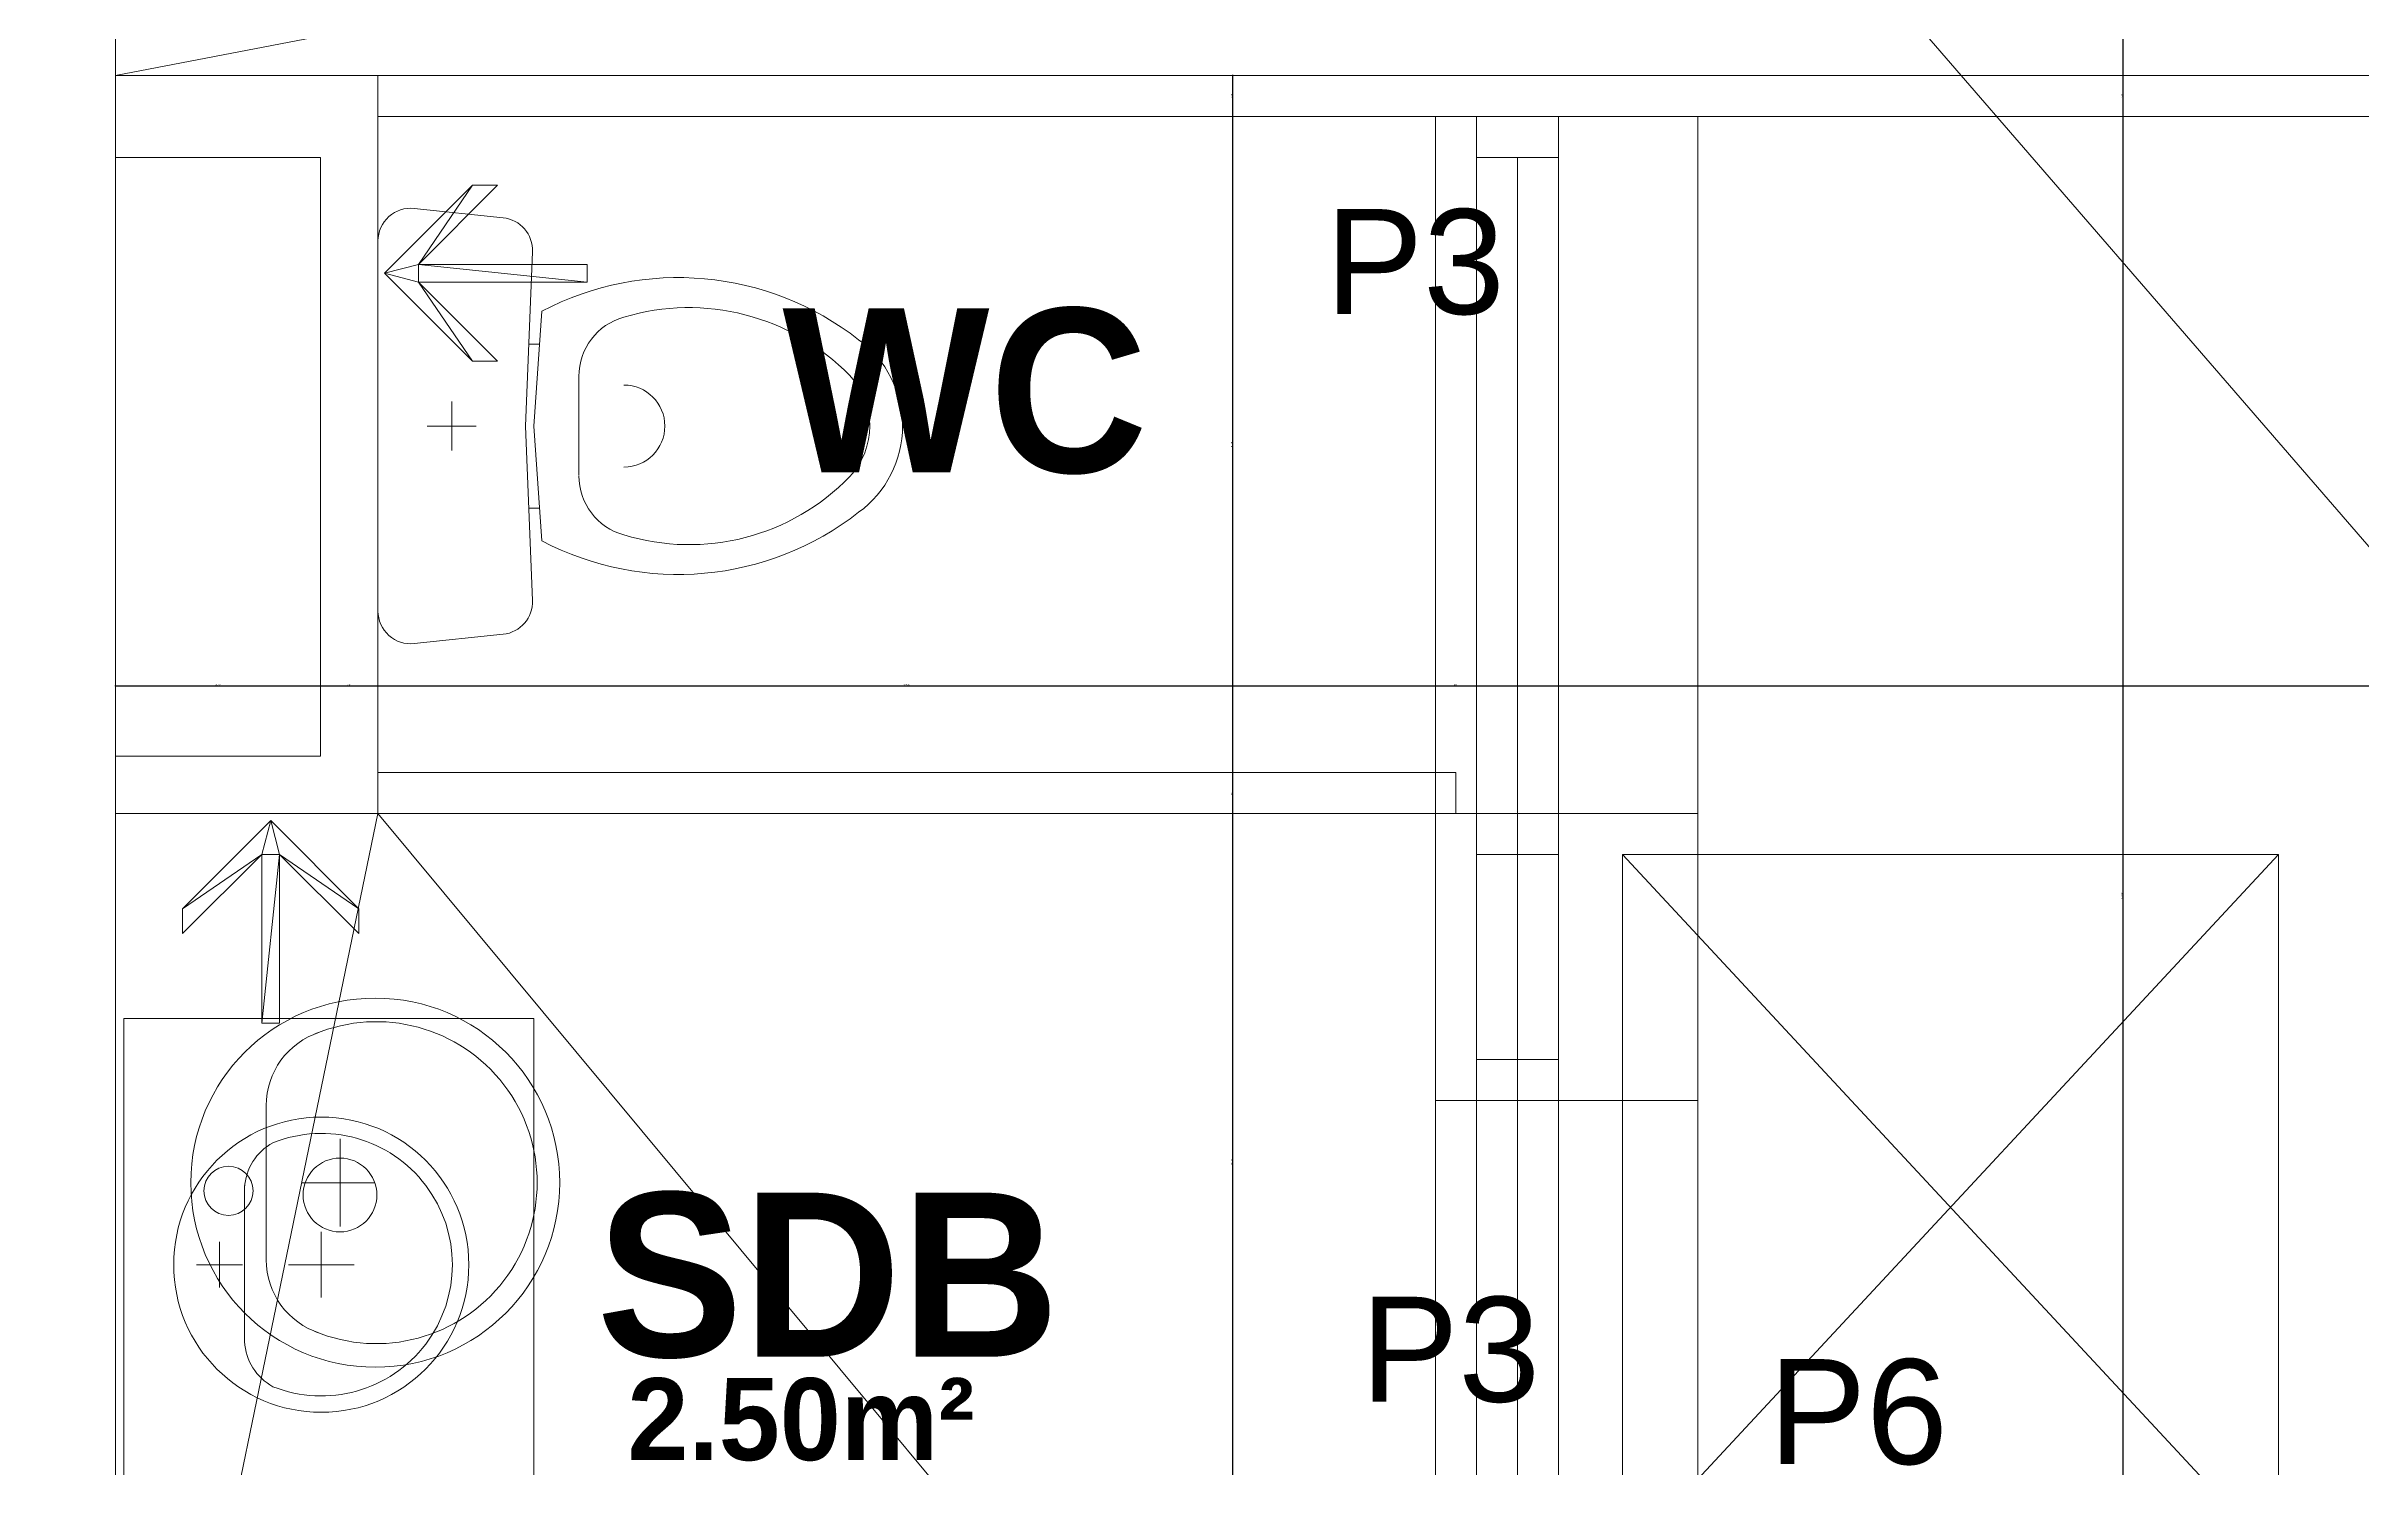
# Model space of a CAD drawing. Header units: metres. Extents: x -12536 to 12621, y -17191 to 9596.
# Drawn here: x -9167.5 to -8885, y -3105.1 to -2931.8 of the extents above; entities that cross this region are included whole.
import ezdxf
from ezdxf.enums import TextEntityAlignment as Align
from ezdxf.lldxf.tags import DXFTag

# ---------------------------------------------------------------- set-up
doc = ezdxf.new("R2010")
doc.units = ezdxf.units.M
doc.header["$MEASUREMENT"] = 0
doc.header["$PDMODE"] = 2
doc.header["$PDSIZE"] = 0.25
for name, color, linetype in [('Calque commun', 7, 'Continuous'), ('Layer2', 7, 'Continuous'), ('Layer4', 7, 'Continuous'), ('Layer90', 7, 'Continuous'), ('Textes', 7, 'Continuous')]:
    doc.layers.add(name, color=color, linetype=linetype)
doc.styles.add('Arial', font='arial.ttf', dxfattribs={"height": 0.128})
doc.styles.add('Century Gothic', font='GOTHICB.TTF', dxfattribs={"height": 0.4})
doc.styles.add('Century Gothic17', font='GOTHIC.TTF', dxfattribs={"height": 0.18})
doc.styles.add('Century Gothic2', font='GOTHICB.TTF', dxfattribs={"height": 0.313})
doc.styles.add('Century Gothic6', font='GOTHIC.TTF', dxfattribs={"height": 0.18})
tags = doc.linetypes.add('HIDDEN2', pattern=[0.1875, 0.125, -0.0625]).pattern_tags.tags
tags[6:7] = [DXFTag(74, 4), DXFTag(75, 0), DXFTag(340, '0'), DXFTag(46, 1.0), DXFTag(50, 0.0), DXFTag(44, 0.0), DXFTag(45, 0.0)]
tags[4:5] = [DXFTag(74, 4), DXFTag(75, 0), DXFTag(340, '0'), DXFTag(46, 1.0), DXFTag(50, 0.0), DXFTag(44, 0.0), DXFTag(45, 0.0)]
doc.dimstyles.new('DIM16', dxfattribs={"dimtxt": 0.18, "dimasz": 0.035, "dimexe": 0.05, "dimexo": 0, "dimgap": 0.05, "dimtad": 1, "dimzin": 1, "dimdsep": 46, "dimtxsty": 'Century Gothic17', "dimblk": 'ORIGIN', "dimcen": 0.09, "dimdle": 0.05, "dimadec": 0, "dimazin": 0, "dimtfac": 1, "dimtdec": 4, "dimtix": 1, "dimtofl": 0, "dimtmove": 0, "dimatfit": 3, "dimfxl": 0.05, "dimfxlon": 1, "dimfrac": 2, "dimtolj": 1, "dimtzin": 0, "dimarcsym": 2})
doc.dimstyles.new('DIM7', dxfattribs={"dimtxt": 0.18, "dimasz": 0.035, "dimexe": 0.05, "dimexo": 0, "dimgap": 0.05, "dimtad": 1, "dimzin": 1, "dimdsep": 46, "dimtxsty": 'Century Gothic6', "dimblk": 'ORIGIN', "dimcen": 0.09, "dimdle": 0.05, "dimadec": 0, "dimazin": 0, "dimtfac": 1, "dimtdec": 4, "dimtix": 1, "dimtofl": 0, "dimtmove": 0, "dimatfit": 3, "dimfxl": 0.05, "dimfxlon": 1, "dimfrac": 2, "dimtolj": 1, "dimtzin": 0, "dimarcsym": 2})

# ---------------------------------------------------------------- blocks, each defined once
blk = doc.blocks.new('wc-3')
at = {"layer": 'Layer2', "color": 6, "linetype": 'Continuous', "lineweight": 5}
for p, q in [((-0.2256, 0), (0.2256, 0)), ((-0.2653, -0.0442), (-0.2539, -0.1527)), ((0.2539, -0.1527), (0.2653, -0.0442)), ((0, -0.06), (0, -0.12)), ((-0.03, -0.09), (0.03, -0.09)), ((-0.2125, -0.1885), (0, -0.18)), ((-0.14, -0.2), (0, -0.19)), ((-0.1, -0.184), (-0.1, -0.1971)), ((0, -0.18), (0.2125, -0.1885)), ((0, -0.19), (0.14, -0.2)), ((0.1, -0.1971), (0.1, -0.184)), ((-0.06, -0.2451), (0.06, -0.2451))]:
    blk.add_line(p, q, dxfattribs=at)
at = {"layer": 'Layer2', "color": 6, "linetype": 'Continuous', "lineweight": 5, "flags": 128}
for points in [[(-0.2653, -0.0442, -0.445253), (-0.2256, 0)], [(0.2256, 0, -0.445276), (0.2653, -0.0442)], [(-0.2539, -0.1527, 0.395314), (-0.2125, -0.1885)], [(0.2125, -0.1885, 0.395339), (0.2539, -0.1527)], [(-0.14, -0.2, 0.294671), (-0.1052, -0.5864)], [(0.14, -0.2, -0.294671), (0.1052, -0.5864)], [(-0.1327, -0.3, -0.337883), (-0.0606, -0.2451)], [(0.1327, -0.3, 0.337854), (0.0606, -0.2451)], [(-0.1327, -0.3, 0.281729), (-0.0616, -0.5756)], [(-0.05, -0.3, 1), (0.05, -0.3)], [(0.1327, -0.3, -0.279876), (0.0616, -0.5756)], [(-0.1052, -0.5864, 0.509528), (0.1052, -0.5864)], [(-0.0616, -0.5756, 0.395927), (0.0616, -0.5756)]]:
    blk.add_lwpolyline(points, format="xyb", dxfattribs=at)
blk = doc.blocks.new('@PRES_1_$$_1-7')
at = {"layer": 'Calque commun', "color": 5, "linetype": 'Continuous', "lineweight": 5}
for p, q in [((0, 0.32), (1.2, 0.32)), ((1.2, 0.15), (0, 0.15)), ((0.05, 0.05), (0.05, 0.15)), ((1.15, 0.15), (1.15, 0.05)), ((0.05, 0.1), (1.15, 0.1)), ((1.2, 0.05), (0, 0.05)), ((0, 0), (1.2, 0))]:
    blk.add_line(p, q, dxfattribs=at)
blk = doc.blocks.new('@PRES_1_$$_1-8')
at = {"layer": 'Calque commun', "color": 7, "linetype": 'Continuous', "lineweight": 5}
blk.add_line((0, 0), (0, 0.32), dxfattribs=at)
blk = doc.blocks.new('@PRES_1_$$_1-9')
at = {"layer": 'Calque commun', "color": 7, "linetype": 'Continuous', "lineweight": 5}
blk.add_line((0, 0), (0, 0.32), dxfattribs=at)
blk = doc.blocks.new('INTER_2D_COMB3')
at = {"layer": 'Layer4', "color": 0, "linetype": 'ByBlock', "lineweight": -2}
for name in ['@PRES_1_$$_1-7', '@PRES_1_$$_1-8']:
    blk.add_blockref(name, (0, 0), dxfattribs=at)
at = {"layer": 'Layer4', "color": 0, "linetype": 'ByBlock', "lineweight": -2, "extrusion": (0, 0, -1), "xscale": -1, "yscale": -1, "zscale": -1, "rotation": 180}
blk.add_blockref('@PRES_1_$$_1-9', (-1.2, 0), dxfattribs=at)
blk = doc.blocks.new('PLACED_COMB3')
at = {"layer": 'Layer4', "color": 0, "linetype": 'ByBlock', "lineweight": -2}
blk.add_blockref('INTER_2D_COMB3', (0, 0), dxfattribs=at)
blk = doc.blocks.new('_ORIGIN')
at = {"color": 0, "linetype": 'ByBlock', "lineweight": -2}
blk.add_line((0, 0), (-1, 0), dxfattribs=at)
blk.add_circle((0, 0), 0.5, dxfattribs=at)
blk = doc.blocks.new('*D1472')
at = {"layer": 'Calque commun', "color": 0, "linetype": 'ByBlock', "lineweight": -2, "transparency": 16777216}
for p, q in [((-8998.03, -3009.78), (-8998.03, -3009.73)), ((-8998, -3009.78), (-8993.07, -3009.78)), ((-8993.03, -3009.78), (-8993.07, -3009.78)), ((-8993.03, -3009.78), (-8993.03, -3009.73))]:
    blk.add_line(p, q, dxfattribs=at)
at = {"layer": 'Calque commun', "color": 0, "linetype": 'Continuous', "lineweight": -2, "transparency": 16777216}
blk.add_line((-8993, -3009.78), (-8992.96, -3009.78), dxfattribs=at)
at = {"layer": 'Defpoints', "color": 0, "linetype": 'Continuous', "transparency": 16777216}
for p in [(-8998.03, -3009.78), (-8993.03, -3009.78), (-8993.03, -3009.78)]:
    blk.add_point(p, dxfattribs=at)
at = {"layer": 'Calque commun', "color": 0, "linetype": 'Continuous', "lineweight": -2, "transparency": 16777216, "xscale": 0.03500000014901161, "yscale": 0.03500000014901161, "zscale": 0.03500000014901161, "rotation": 180}
for p in [(-8998.03, -3009.78), (-8993.03, -3009.78)]:
    blk.add_blockref('_ORIGIN', p, dxfattribs=at)
at = {"layer": 'Calque commun', "color": 0, "linetype": 'Continuous', "lineweight": 5, "transparency": 16777216, "insert": (-8995.53, -3009.73), "char_height": 0.18, "attachment_point": 8, "line_spacing_factor": 0.773441, "style": 'Century Gothic6'}
blk.add_mtext('\\A1;5.00', dxfattribs=at)
blk = doc.blocks.new('*D1473')
at = {"layer": 'Calque commun', "color": 0, "linetype": 'ByBlock', "lineweight": -2, "transparency": 16777216}
for p, q in [((-9127.03, -3009.78), (-9127.03, -3009.73)), ((-9127, -3009.78), (-8998.07, -3009.78)), ((-8998.03, -3009.78), (-8998.07, -3009.78)), ((-8998.03, -3009.78), (-8998.03, -3009.73))]:
    blk.add_line(p, q, dxfattribs=at)
at = {"layer": 'Calque commun', "color": 0, "linetype": 'Continuous', "lineweight": -2, "transparency": 16777216}
blk.add_line((-8998, -3009.78), (-8997.96, -3009.78), dxfattribs=at)
at = {"layer": 'Defpoints', "color": 0, "linetype": 'Continuous', "transparency": 16777216}
for p in [(-9127.03, -3009.78), (-8998.03, -3009.78), (-8998.03, -3009.78)]:
    blk.add_point(p, dxfattribs=at)
at = {"layer": 'Calque commun', "color": 0, "linetype": 'Continuous', "lineweight": -2, "transparency": 16777216, "xscale": 0.03500000014901161, "yscale": 0.03500000014901161, "zscale": 0.03500000014901161, "rotation": 180}
for p in [(-9127.03, -3009.78), (-8998.03, -3009.78)]:
    blk.add_blockref('_ORIGIN', p, dxfattribs=at)
at = {"layer": 'Calque commun', "color": 0, "linetype": 'Continuous', "lineweight": 5, "transparency": 16777216, "insert": (-9062.53, -3009.73), "char_height": 0.18, "attachment_point": 8, "line_spacing_factor": 0.773441, "style": 'Century Gothic17'}
blk.add_mtext('\\A1;129.00', dxfattribs=at)
blk = doc.blocks.new('*D1474')
at = {"layer": 'Calque commun', "color": 0, "linetype": 'ByBlock', "lineweight": -2, "transparency": 16777216}
for p, q in [((-9134.03, -3009.78), (-9134.03, -3009.73)), ((-9134, -3009.78), (-9127.07, -3009.78)), ((-9127.03, -3009.78), (-9127.07, -3009.78)), ((-9127.03, -3009.78), (-9127.03, -3009.73))]:
    blk.add_line(p, q, dxfattribs=at)
at = {"layer": 'Calque commun', "color": 0, "linetype": 'Continuous', "lineweight": -2, "transparency": 16777216}
blk.add_line((-9127, -3009.78), (-9126.96, -3009.78), dxfattribs=at)
at = {"layer": 'Defpoints', "color": 0, "linetype": 'Continuous', "transparency": 16777216}
for p in [(-9134.03, -3009.78), (-9127.03, -3009.78), (-9127.03, -3009.78)]:
    blk.add_point(p, dxfattribs=at)
at = {"layer": 'Calque commun', "color": 0, "linetype": 'Continuous', "lineweight": -2, "transparency": 16777216, "xscale": 0.03500000014901161, "yscale": 0.03500000014901161, "zscale": 0.03500000014901161, "rotation": 180}
for p in [(-9134.03, -3009.78), (-9127.03, -3009.78)]:
    blk.add_blockref('_ORIGIN', p, dxfattribs=at)
at = {"layer": 'Calque commun', "color": 0, "linetype": 'Continuous', "lineweight": 5, "transparency": 16777216, "insert": (-9130.53, -3009.73), "char_height": 0.18, "attachment_point": 8, "line_spacing_factor": 0.773441, "style": 'Century Gothic17'}
blk.add_mtext('\\A1;7.00', dxfattribs=at)
blk = doc.blocks.new('*D1475')
at = {"layer": 'Calque commun', "color": 0, "linetype": 'ByBlock', "lineweight": -2, "transparency": 16777216}
for p, q in [((-9159.03, -3009.78), (-9159.03, -3009.73)), ((-9159, -3009.78), (-9134.07, -3009.78)), ((-9134.03, -3009.78), (-9134.07, -3009.78)), ((-9134.03, -3009.78), (-9134.03, -3009.73))]:
    blk.add_line(p, q, dxfattribs=at)
at = {"layer": 'Calque commun', "color": 0, "linetype": 'Continuous', "lineweight": -2, "transparency": 16777216}
blk.add_line((-9134, -3009.78), (-9133.96, -3009.78), dxfattribs=at)
at = {"layer": 'Defpoints', "color": 0, "linetype": 'Continuous', "transparency": 16777216}
for p in [(-9159.03, -3009.78), (-9134.03, -3009.78), (-9134.03, -3009.78)]:
    blk.add_point(p, dxfattribs=at)
at = {"layer": 'Calque commun', "color": 0, "linetype": 'Continuous', "lineweight": -2, "transparency": 16777216, "xscale": 0.03500000014901161, "yscale": 0.03500000014901161, "zscale": 0.03500000014901161, "rotation": 180}
for p in [(-9159.03, -3009.78), (-9134.03, -3009.78)]:
    blk.add_blockref('_ORIGIN', p, dxfattribs=at)
at = {"layer": 'Calque commun', "color": 0, "linetype": 'Continuous', "lineweight": 5, "transparency": 16777216, "insert": (-9146.53, -3009.73), "char_height": 0.18, "attachment_point": 8, "line_spacing_factor": 0.773441, "style": 'Century Gothic17'}
blk.add_mtext('\\A1;25.00', dxfattribs=at)
blk = doc.blocks.new('*D1478')
at = {"layer": 'Calque commun', "color": 0, "linetype": 'Continuous', "lineweight": -2, "transparency": 16777216}
blk.add_line((-8914.13, -2940.31), (-8914.13, -2940.28), dxfattribs=at)
at = {"layer": 'Calque commun', "color": 0, "linetype": 'ByBlock', "lineweight": -2, "transparency": 16777216}
for p, q in [((-8914.13, -2940.35), (-8914.18, -2940.35)), ((-8914.13, -2940.35), (-8914.13, -2940.38)), ((-8914.13, -3130.31), (-8914.13, -2940.38)), ((-8914.13, -3130.35), (-8914.18, -3130.35))]:
    blk.add_line(p, q, dxfattribs=at)
at = {"layer": 'Defpoints', "color": 0, "linetype": 'Continuous', "transparency": 16777216}
for p in [(-8914.13, -2940.35), (-8914.13, -2940.35), (-8914.13, -3130.35)]:
    blk.add_point(p, dxfattribs=at)
at = {"layer": 'Calque commun', "color": 0, "linetype": 'Continuous', "lineweight": -2, "transparency": 16777216, "xscale": 0.03500000014901161, "yscale": 0.03500000014901161, "zscale": 0.03500000014901161, "rotation": 270}
for p in [(-8914.13, -2940.35), (-8914.13, -3130.35)]:
    blk.add_blockref('_ORIGIN', p, dxfattribs=at)
at = {"layer": 'Calque commun', "color": 0, "linetype": 'Continuous', "lineweight": 5, "transparency": 16777216, "insert": (-8914.18, -3035.35), "char_height": 0.18, "attachment_point": 8, "rotation": 90, "line_spacing_factor": 0.773441, "style": 'Century Gothic6'}
blk.add_mtext('\\A1;190.00', dxfattribs=at)
blk = doc.blocks.new('*D1479')
at = {"layer": 'Calque commun', "color": 0, "linetype": 'ByBlock', "lineweight": -2, "transparency": 16777216}
for p, q in [((-8914.13, -2935.35), (-8914.18, -2935.35)), ((-8914.13, -2935.35), (-8914.13, -2935.38)), ((-8914.13, -2940.31), (-8914.13, -2935.38)), ((-8914.13, -2940.35), (-8914.18, -2940.35))]:
    blk.add_line(p, q, dxfattribs=at)
at = {"layer": 'Calque commun', "color": 0, "linetype": 'Continuous', "lineweight": -2, "transparency": 16777216}
blk.add_line((-8914.13, -2935.31), (-8914.13, -2935.28), dxfattribs=at)
at = {"layer": 'Defpoints', "color": 0, "linetype": 'Continuous', "transparency": 16777216}
for p in [(-8914.13, -2935.35), (-8914.13, -2935.35), (-8914.13, -2940.35)]:
    blk.add_point(p, dxfattribs=at)
at = {"layer": 'Calque commun', "color": 0, "linetype": 'Continuous', "lineweight": -2, "transparency": 16777216, "xscale": 0.03500000014901161, "yscale": 0.03500000014901161, "zscale": 0.03500000014901161, "rotation": 270}
for p in [(-8914.13, -2935.35), (-8914.13, -2940.35)]:
    blk.add_blockref('_ORIGIN', p, dxfattribs=at)
at = {"layer": 'Calque commun', "color": 0, "linetype": 'Continuous', "lineweight": 5, "transparency": 16777216, "insert": (-8914.18, -2937.85), "char_height": 0.18, "attachment_point": 8, "rotation": 90, "line_spacing_factor": 0.773441, "style": 'Century Gothic6'}
blk.add_mtext('\\A1;5.00', dxfattribs=at)
blk = doc.blocks.new('*D1480')
at = {"layer": 'Calque commun', "color": 0, "linetype": 'ByBlock', "lineweight": -2, "transparency": 16777216}
for p, q in [((-8914.13, -2675.35), (-8914.18, -2675.35)), ((-8914.13, -2675.35), (-8914.13, -2675.38)), ((-8914.13, -2935.31), (-8914.13, -2675.38)), ((-8914.13, -2935.35), (-8914.18, -2935.35))]:
    blk.add_line(p, q, dxfattribs=at)
at = {"layer": 'Calque commun', "color": 0, "linetype": 'Continuous', "lineweight": -2, "transparency": 16777216}
blk.add_line((-8914.13, -2675.31), (-8914.13, -2675.28), dxfattribs=at)
at = {"layer": 'Defpoints', "color": 0, "linetype": 'Continuous', "transparency": 16777216}
for p in [(-8914.13, -2675.35), (-8914.13, -2675.35), (-8914.13, -2935.35)]:
    blk.add_point(p, dxfattribs=at)
at = {"layer": 'Calque commun', "color": 0, "linetype": 'Continuous', "lineweight": -2, "transparency": 16777216, "xscale": 0.03500000014901161, "yscale": 0.03500000014901161, "zscale": 0.03500000014901161, "rotation": 270}
for p in [(-8914.13, -2675.35), (-8914.13, -2935.35)]:
    blk.add_blockref('_ORIGIN', p, dxfattribs=at)
at = {"layer": 'Calque commun', "color": 0, "linetype": 'Continuous', "lineweight": 5, "transparency": 16777216, "insert": (-8914.18, -2805.35), "char_height": 0.18, "attachment_point": 8, "rotation": 90, "line_spacing_factor": 0.773441, "style": 'Century Gothic6'}
blk.add_mtext('\\A1;260.00', dxfattribs=at)
blk = doc.blocks.new('*D1484')
at = {"layer": 'Calque commun', "color": 0, "linetype": 'ByBlock', "lineweight": -2, "transparency": 16777216}
for p, q in [((-9022.7, -3025.35), (-9022.8, -3025.35)), ((-9022.75, -3025.35), (-9022.75, -3025.38)), ((-9022.75, -3110.31), (-9022.75, -3025.38)), ((-9022.7, -3110.35), (-9022.8, -3110.35))]:
    blk.add_line(p, q, dxfattribs=at)
at = {"layer": 'Calque commun', "color": 0, "linetype": 'Continuous', "lineweight": -2, "transparency": 16777216}
blk.add_line((-9022.75, -3025.31), (-9022.75, -3025.28), dxfattribs=at)
at = {"layer": 'Defpoints', "color": 0, "linetype": 'Continuous', "transparency": 16777216}
for p in [(-9022.75, -3025.35), (-8998.03, -3025.35), (-8998.03, -3110.35)]:
    blk.add_point(p, dxfattribs=at)
at = {"layer": 'Calque commun', "color": 0, "linetype": 'Continuous', "lineweight": -2, "transparency": 16777216, "xscale": 0.03500000014901161, "yscale": 0.03500000014901161, "zscale": 0.03500000014901161, "rotation": 270}
for p in [(-9022.75, -3025.35), (-9022.75, -3110.35)]:
    blk.add_blockref('_ORIGIN', p, dxfattribs=at)
at = {"layer": 'Calque commun', "color": 0, "linetype": 'Continuous', "lineweight": 5, "transparency": 16777216, "insert": (-9022.8, -3067.85), "char_height": 0.18, "attachment_point": 8, "rotation": 90, "line_spacing_factor": 0.773441, "style": 'Century Gothic6'}
blk.add_mtext('\\A1;85.00', dxfattribs=at)
blk = doc.blocks.new('*D1485')
at = {"layer": 'Calque commun', "color": 0, "linetype": 'ByBlock', "lineweight": -2, "transparency": 16777216}
for p, q in [((-9022.7, -3020.35), (-9022.8, -3020.35)), ((-9022.75, -3020.35), (-9022.75, -3020.38)), ((-9022.75, -3025.31), (-9022.75, -3020.38)), ((-9022.7, -3025.35), (-9022.8, -3025.35))]:
    blk.add_line(p, q, dxfattribs=at)
at = {"layer": 'Calque commun', "color": 0, "linetype": 'Continuous', "lineweight": -2, "transparency": 16777216}
blk.add_line((-9022.75, -3020.31), (-9022.75, -3020.28), dxfattribs=at)
at = {"layer": 'Defpoints', "color": 0, "linetype": 'Continuous', "transparency": 16777216}
for p in [(-9022.75, -3020.35), (-8998.03, -3020.35), (-8998.03, -3025.35)]:
    blk.add_point(p, dxfattribs=at)
at = {"layer": 'Calque commun', "color": 0, "linetype": 'Continuous', "lineweight": -2, "transparency": 16777216, "xscale": 0.03500000014901161, "yscale": 0.03500000014901161, "zscale": 0.03500000014901161, "rotation": 270}
for p in [(-9022.75, -3020.35), (-9022.75, -3025.35)]:
    blk.add_blockref('_ORIGIN', p, dxfattribs=at)
at = {"layer": 'Calque commun', "color": 0, "linetype": 'Continuous', "lineweight": 5, "transparency": 16777216, "insert": (-9022.8, -3022.85), "char_height": 0.18, "attachment_point": 8, "rotation": 90, "line_spacing_factor": 0.773441, "style": 'Century Gothic6'}
blk.add_mtext('\\A1;5.00', dxfattribs=at)
blk = doc.blocks.new('*D1486')
at = {"layer": 'Calque commun', "color": 0, "linetype": 'Continuous', "lineweight": -2, "transparency": 16777216}
blk.add_line((-9022.75, -2940.31), (-9022.75, -2940.28), dxfattribs=at)
at = {"layer": 'Calque commun', "color": 0, "linetype": 'ByBlock', "lineweight": -2, "transparency": 16777216}
for p, q in [((-9022.7, -2940.35), (-9022.8, -2940.35)), ((-9022.75, -2940.35), (-9022.75, -2940.38)), ((-9022.75, -3020.31), (-9022.75, -2940.38)), ((-9022.7, -3020.35), (-9022.8, -3020.35))]:
    blk.add_line(p, q, dxfattribs=at)
at = {"layer": 'Defpoints', "color": 0, "linetype": 'Continuous', "transparency": 16777216}
for p in [(-9022.75, -2940.35), (-8998.03, -2940.35), (-8998.03, -3020.35)]:
    blk.add_point(p, dxfattribs=at)
at = {"layer": 'Calque commun', "color": 0, "linetype": 'Continuous', "lineweight": -2, "transparency": 16777216, "xscale": 0.03500000014901161, "yscale": 0.03500000014901161, "zscale": 0.03500000014901161, "rotation": 270}
for p in [(-9022.75, -2940.35), (-9022.75, -3020.35)]:
    blk.add_blockref('_ORIGIN', p, dxfattribs=at)
at = {"layer": 'Calque commun', "color": 0, "linetype": 'Continuous', "lineweight": 5, "transparency": 16777216, "insert": (-9022.8, -2980.35), "char_height": 0.18, "attachment_point": 8, "rotation": 90, "line_spacing_factor": 0.773441, "style": 'Century Gothic17'}
blk.add_mtext('\\A1;80.00', dxfattribs=at)
blk = doc.blocks.new('*D1487')
at = {"layer": 'Calque commun', "color": 0, "linetype": 'ByBlock', "lineweight": -2, "transparency": 16777216}
for p, q in [((-9022.8, -2935.35), (-9022.7, -2935.35)), ((-9022.75, -2935.35), (-9022.75, -2935.38)), ((-9022.75, -2940.31), (-9022.75, -2935.38)), ((-9022.7, -2940.35), (-9022.8, -2940.35))]:
    blk.add_line(p, q, dxfattribs=at)
at = {"layer": 'Calque commun', "color": 0, "linetype": 'Continuous', "lineweight": -2, "transparency": 16777216}
blk.add_line((-9022.75, -2935.31), (-9022.75, -2935.28), dxfattribs=at)
at = {"layer": 'Defpoints', "color": 0, "linetype": 'Continuous', "transparency": 16777216}
for p in [(-9054.03, -2935.35), (-9022.75, -2935.35), (-8998.03, -2940.35)]:
    blk.add_point(p, dxfattribs=at)
at = {"layer": 'Calque commun', "color": 0, "linetype": 'Continuous', "lineweight": -2, "transparency": 16777216, "xscale": 0.03500000014901161, "yscale": 0.03500000014901161, "zscale": 0.03500000014901161, "rotation": 270}
for p in [(-9022.75, -2935.35), (-9022.75, -2940.35)]:
    blk.add_blockref('_ORIGIN', p, dxfattribs=at)
at = {"layer": 'Calque commun', "color": 0, "linetype": 'Continuous', "lineweight": 5, "transparency": 16777216, "insert": (-9022.8, -2937.85), "char_height": 0.18, "attachment_point": 8, "rotation": 90, "line_spacing_factor": 0.773441, "style": 'Century Gothic6'}
blk.add_mtext('\\A1;5.00', dxfattribs=at)
blk = doc.blocks.new('Block36684')
at = {"layer": 'Calque commun', "color": 7, "linetype": 'Continuous', "lineweight": 5}
blk.add_line((1.534, -27.1707), (1.534, -24.3006), dxfattribs=at)
blk = doc.blocks.new('*D1730')
at = {"layer": 'Calque commun', "color": 0, "linetype": 'ByBlock', "lineweight": -2, "transparency": 16777216}
for p, q in [((-9234.37, -2828.34), (-9234.47, -2828.34)), ((-9234.42, -2828.34), (-9234.42, -2828.38)), ((-9234.42, -3115.31), (-9234.42, -2828.38)), ((-9234.37, -3115.35), (-9234.47, -3115.35))]:
    blk.add_line(p, q, dxfattribs=at)
at = {"layer": 'Calque commun', "color": 0, "linetype": 'Continuous', "lineweight": -2, "transparency": 16777216}
blk.add_line((-9234.42, -2828.31), (-9234.42, -2828.27), dxfattribs=at)
at = {"layer": 'Defpoints', "color": 0, "linetype": 'Continuous', "transparency": 16777216}
for p in [(-9234.42, -2828.34), (-9143.02, -2828.34), (-9143.02, -3115.35)]:
    blk.add_point(p, dxfattribs=at)
at = {"layer": 'Calque commun', "color": 0, "linetype": 'Continuous', "lineweight": -2, "transparency": 16777216, "xscale": 0.03500000014901161, "yscale": 0.03500000014901161, "zscale": 0.03500000014901161, "rotation": 270}
for p in [(-9234.42, -2828.34), (-9234.42, -3115.35)]:
    blk.add_blockref('_ORIGIN', p, dxfattribs=at)
at = {"layer": 'Calque commun', "color": 0, "linetype": 'Continuous', "lineweight": 5, "transparency": 16777216, "insert": (-9234.47, -2971.85), "char_height": 0.18, "attachment_point": 8, "rotation": 90, "line_spacing_factor": 0.773441, "style": 'Century Gothic6'}
blk.add_mtext('\\A1;287.00', dxfattribs=at)
blk = doc.blocks.new('*D1837')
at = {"layer": 'Calque commun', "color": 0, "linetype": 'ByBlock', "lineweight": -2, "transparency": 16777216}
for p, q in [((-8993.02, -3009.78), (-8993.02, -3009.73)), ((-8992.98, -3009.78), (-8765.06, -3009.78)), ((-8765.02, -3009.78), (-8765.06, -3009.78)), ((-8765.02, -3009.78), (-8765.02, -3009.73))]:
    blk.add_line(p, q, dxfattribs=at)
at = {"layer": 'Calque commun', "color": 0, "linetype": 'Continuous', "lineweight": -2, "transparency": 16777216}
blk.add_line((-8764.99, -3009.78), (-8764.95, -3009.78), dxfattribs=at)
at = {"layer": 'Defpoints', "color": 0, "linetype": 'Continuous', "transparency": 16777216}
for p in [(-8993.02, -3009.78), (-8765.02, -3009.78), (-8765.02, -3009.78)]:
    blk.add_point(p, dxfattribs=at)
at = {"layer": 'Calque commun', "color": 0, "linetype": 'Continuous', "lineweight": -2, "transparency": 16777216, "xscale": 0.03500000014901161, "yscale": 0.03500000014901161, "zscale": 0.03500000014901161, "rotation": 180}
for p in [(-8993.02, -3009.78), (-8765.02, -3009.78)]:
    blk.add_blockref('_ORIGIN', p, dxfattribs=at)
at = {"layer": 'Calque commun', "color": 0, "linetype": 'Continuous', "lineweight": 5, "transparency": 16777216, "insert": (-8879.02, -3009.73), "char_height": 0.18, "attachment_point": 8, "line_spacing_factor": 0.773441, "style": 'Century Gothic6'}
blk.add_mtext('\\A1;228.00', dxfattribs=at)
blk = doc.blocks.new('fleche01')
at = {"layer": 'Calque commun', "color": 6, "linetype": 'Continuous', "lineweight": 20}
mesh = blk.add_polyface(dxfattribs=at)
corners = [(1.283, 1), (0.383, 0.1), (1, 1), (1, -1), (0, 0), (0.383, -0.1), (2.3, 0.1), (2.3, -0.1), (1.283, -1)]
mesh.append_faces([[corners[k] for k in face] for face in [(4, 1, 5)]], dxfattribs={"vtx0": -1, "vtx1": -1, "vtx2": -1, "color": 6})
mesh.append_faces([[corners[k] for k in face] for face in [(0, 1, 2)]], dxfattribs={"vtx1": -1, "color": 6})
mesh.append_faces([[corners[k] for k in face] for face in [(3, 4, 5), (4, 2, 1), (7, 5, 1)]], dxfattribs={"vtx1": -1, "vtx2": -1, "color": 6})
mesh.append_faces([[corners[k] for k in face] for face in [(1, 6, 7), (5, 8, 3)]], dxfattribs={"vtx2": -1, "color": 6})
blk = doc.blocks.new('vasque1')
at = {"layer": 'Layer2', "color": 6, "linetype": 'Continuous', "lineweight": 5}
for p, q in [((-0.094, -0.092), (0.094, -0.092)), ((0, -0.182), (0, -0.135)), ((-0.0533, -0.182), (0.0533, -0.182)), ((0, -0.182), (0, -0.224))]:
    blk.add_line(p, q, dxfattribs=at)
at = {"layer": 'Layer2', "color": 6, "linetype": 'Continuous', "lineweight": 5, "flags": 128}
for points in [[(0, -0.45, -1), (0, 0)], [(0, 0, -1), (0, -0.45)], [(0.02, -0.046, 1), (-0.04, -0.046, 1), (0.02, -0.046)], [(-0.094, -0.092, 0.324927), (-0.1834, -0.157)], [(0.094, -0.092, -0.324927), (0.1834, -0.157)], [(0.03, -0.182, 1), (-0.06, -0.182, 1), (0.03, -0.182)], [(-0.1814, -0.1514, 1.494518), (0.1814, -0.1514)]]:
    blk.add_lwpolyline(points, format="xyb", dxfattribs=at)
blk = doc.blocks.new('vasqu450')
at = {"layer": 'Calque commun', "color": 6, "linetype": 'Continuous', "lineweight": 5}
blk.add_line((0.1207, 0.1168), (-0.1173, 0.117), dxfattribs=at)
for radius, start, end in [(0.225, 360, 359.9994), (0.2, 158.4, 21.6)]:
    blk.add_arc((0, 0), radius, start, end, dxfattribs=at)
at = {"layer": 'Calque commun', "color": 6, "linetype": 'Continuous', "lineweight": 5, "extrusion": (0, 0, -1)}
for centre, start, end in [((0.112, 0.0327), 28.9734, 86.4066), ((-0.112, 0.0327), 93.5934, 151.0266)]:
    blk.add_arc(centre, 0.0845, start, end, dxfattribs=at)
at = {"layer": 'Layer90', "color": 6, "linetype": 'Continuous', "lineweight": 5}
for p, q in [((0, 0.19), (0, 0.12)), ((0.035, 0.155), (-0.035, 0.155)), ((0, 0.05), (0, -0.05)), ((-0.05, 0), (0.05, 0))]:
    blk.add_line(p, q, dxfattribs=at)
blk = doc.blocks.new('meuble vasque 60x50')
at = {"layer": 'Calque commun', "color": 0, "linetype": 'ByBlock', "lineweight": -2, "xscale": 0.800000011920929, "yscale": 0.800000011920929, "zscale": 0.800000011920929}
blk.add_blockref('vasqu450', (0.2994, -0.241), dxfattribs=at)
at = {"layer": 'Calque commun', "color": 0, "linetype": 'ByBlock', "lineweight": -2}
blk.add_blockref('vasque1', (0.3994, -0.0819), dxfattribs=at)
at = {"layer": 'Calque commun', "color": 6, "linetype": 'Continuous', "lineweight": 5}
mesh = blk.add_polyface(dxfattribs=at)
corners = [(-0.0006, -0.0002), (0.5994, -0.0002), (0.5994, -0.5002), (-0.0006, -0.5002)]
mesh.append_faces([[corners[k] for k in face] for face in [(0, 1, 2, 3)]], dxfattribs={"color": 6})

msp = doc.modelspace()

# ---------------------------------------------------------------- linework, layer by layer
at = {"layer": 'Calque commun', "color": 4, "linetype": 'Continuous', "lineweight": 20}
for p, q in [((-9159.031, -2935.346), (-9134.031, -2935.346)), ((-9159.031, -2935.346), (-9159.031, -2945.346)), ((-9159.031, -2945.346), (-9134.031, -2945.346))]:
    msp.add_line(p, q, dxfattribs=at)
at = {"layer": 'Calque commun', "color": 12, "linetype": 'Continuous', "lineweight": 20}
for p, q in [((-9134.031, -2935.346), (-9127.031, -2935.346)), ((-9127.031, -2935.346), (-9127.03, -3025.346)), ((-9134.031, -3018.346), (-9134.031, -2945.346)), ((-9134.031, -3018.346), (-9159.031, -3018.346)), ((-9159.031, -3025.346), (-9159.031, -3018.346)), ((-9127.03, -3025.346), (-9159.031, -3025.346))]:
    msp.add_line(p, q, dxfattribs=at)
at = {"layer": 'Calque commun', "color": 15, "linetype": 'Continuous', "lineweight": 20}
for p, q in [((-9127.031, -2935.346), (-8885.034, -2935.346)), ((-9127.031, -2940.346), (-8885.034, -2940.346)), ((-9127.03, -3020.346), (-8995.532, -3020.346)), ((-9127.03, -3025.346), (-9127.03, -3020.346)), ((-8998.031, -3025.346), (-8998.031, -3020.346)), ((-8995.532, -3025.346), (-8995.532, -3020.346)), ((-8993.031, -3025.346), (-8993.031, -3020.346)), ((-9127.03, -3025.346), (-8995.532, -3025.346))]:
    msp.add_line(p, q, dxfattribs=at)
at = {"layer": 'Calque commun', "color": 7, "linetype": 'Continuous', "lineweight": 5}
msp.add_line((-9159.031, -3025.346), (-9109.031, -3025.346), dxfattribs=at)
at = {"layer": 'Calque commun', "color": 16, "linetype": 'HIDDEN2', "lineweight": 5, "flags": 128}
msp.add_lwpolyline([(-8975.192, -3030.346), (-8895.192, -3030.345), (-8895.192, -3116.381), (-8975.192, -3116.381), (-8895.192, -3030.345), (-8975.192, -3116.381), (-8975.192, -3030.345), (-8895.192, -3116.381)], dxfattribs=at)
at = {"layer": 'Calque commun', "color": 9, "linetype": 'Continuous', "lineweight": 20}
msp.add_polyline3d([(-8563.033, -3511.344, 0), (-8563.033, -2675.345, 0), (-8557.034, -2675.345, 0), (-9159.031, -2675.345, 0), (-9159.031, -3511.344, 0)], close=True, dxfattribs=at)

# ---------------------------------------------------------------- block references
at = {"layer": 'Calque commun', "color": 0, "linetype": 'ByBlock', "lineweight": -2}
for name, p, xscale, yscale, zscale in [('Block36684', (-9312.433, -398.28), 100, 100, 100), ('fleche01', (-9126.214, -2959.476), 10.73741838335991, 10.73741838335991, 10.73741838335991)]:
    msp.add_blockref(name, p, dxfattribs=dict(at, xscale=xscale, yscale=yscale, zscale=zscale))
at = {"layer": 'Calque commun', "color": 16, "linetype": 'ByBlock', "lineweight": -2, "xscale": 100, "yscale": 100, "zscale": 100, "rotation": 270}
for p in [(-8998.031, -2940.346), (-8998.031, -3025.346)]:
    msp.add_blockref('PLACED_COMB3', p, dxfattribs=at)
at = {"layer": 'Calque commun', "color": 0, "linetype": 'ByBlock', "lineweight": -2}
for name, p, xscale, yscale, zscale, rotation in [('wc-3', (-9127.03, -2978.103), 100, 100, 100, 89.99999999999999), ('fleche01', (-9140.117, -3026.214), 10.73741838335991, 10.73741838335991, 10.73741838335991, 270), ('meuble vasque 60x50', (-9158.049, -3110.289), 100, 100, 100, 90)]:
    msp.add_blockref(name, p, dxfattribs=dict(at, xscale=xscale, yscale=yscale, zscale=zscale, rotation=rotation))

# ---------------------------------------------------------------- texts
at = {"layer": 'Textes', "color": 5, "linetype": 'ByBlock', "lineweight": -2, "style": 'Arial'}
for s, p in [('P3', (-8989.573, -2964.453)), ('P3', (-8985.268, -3097.061)), ('P6', (-8935.529, -3104.662))]:
    msp.add_text(s, height=12.8, dxfattribs=at).set_placement(p, align=Align.RIGHT)
at = {"layer": 'Textes', "color": 5, "linetype": 'ByBlock', "lineweight": -2, "style": 'Century Gothic'}
for s, p in [('WC', (-9077.681, -2963.761)), ('SDB', (-9100.361, -3071.566))]:
    msp.add_text(s, height=20, dxfattribs=at).set_placement(p, align=Align.TOP_LEFT)
at = {"layer": 'Textes', "color": 9, "linetype": 'ByBlock', "lineweight": -2, "style": 'Century Gothic2'}
msp.add_text('2.50m²', height=10, dxfattribs=at).set_placement((-9096.591, -3094.18), align=Align.TOP_LEFT)

# ---------------------------------------------------------------- dimensions: what is measured, and where the dimension line sits
at = {"layer": 'Calque commun', "color": 5, "linetype": 'Continuous', "lineweight": 5}
for p1, p2, distance, dimstyle, picture, middle in [((-8914.126, -2935.346), (-8914.126, -2675.345), 0, 'DIM7', '*D1480', (-8914.27, -2805.345)), ((-9143.023, -3115.346), (-9143.023, -2828.344), 91.396, 'DIM7', '*D1730', (-9234.563, -2971.845)), ((-8914.126, -2940.346), (-8914.126, -2935.346), 0, 'DIM7', '*D1479', (-8914.27, -2937.846)), ((-8998.031, -3020.346), (-8998.031, -2940.346), 24.716, 'DIM16', '*D1486', (-9022.892, -2980.346)), ((-8914.126, -3130.347), (-8914.126, -2940.346), 0, 'DIM7', '*D1478', (-8914.27, -3035.347)), ((-9159.031, -3009.78), (-9134.031, -3009.78), 0, 'DIM16', '*D1475', (-9146.531, -3009.636)), ((-9134.031, -3009.78), (-9127.031, -3009.78), 0, 'DIM16', '*D1474', (-9130.531, -3009.636)), ((-9127.031, -3009.78), (-8998.031, -3009.78), 0, 'DIM16', '*D1473', (-9062.531, -3009.636)), ((-8998.031, -3009.78), (-8993.031, -3009.78), 0, 'DIM7', '*D1472', (-8995.531, -3009.636)), ((-8993.019, -3009.78), (-8765.021, -3009.78), 0, 'DIM7', '*D1837', (-8879.02, -3009.636)), ((-8998.031, -3025.346), (-8998.031, -3020.346), 24.716, 'DIM7', '*D1485', (-9022.892, -3022.846)), ((-8998.031, -3110.346), (-8998.031, -3025.346), 24.716, 'DIM7', '*D1484', (-9022.892, -3067.846))]:
    dim = msp.add_aligned_dim(p1=p1, p2=p2, distance=distance, dimstyle=dimstyle, dxfattribs=at)
    dim.commit()
    dim.dimension.update_dxf_attribs({"geometry": picture, "text_midpoint": middle})
dim = msp.add_linear_dim(base=(-9022.747, -2935.346), p1=(-8998.031, -2940.346), p2=(-9054.031, -2935.346), angle=90, dimstyle='DIM7', dxfattribs=at)
dim.commit()
dim.dimension.update_dxf_attribs({"geometry": '*D1487', "text_midpoint": (-9022.892, -2937.846)})

# ---------------------------------------------------------------- meshes
at = {"layer": 'Calque commun', "color": 7, "linetype": 'Continuous', "lineweight": 5}
mesh = msp.add_polyface(dxfattribs=at)
corners = [(-6352.223, -1261.028), (-12352.223, -1261.028), (-12352.223, -5461.028), (-6352.223, -5461.028)]
mesh.append_faces([[corners[k] for k in face] for face in [(0, 1, 2, 3)]], dxfattribs={"color": 7})
at = {"layer": 'Calque commun', "color": 9, "linetype": 'Continuous', "lineweight": 5}
mesh = msp.add_polyface(dxfattribs=at)
corners = [(-8563.033, -3511.344), (-8765.031, -3130.347), (-9159.031, -3511.344), (-8762.533, -2940.346), (-9159.031, -2675.345), (-8563.035, -2675.345), (-8563.033, -2940.346), (-8563.035, -3130.347)]
mesh.append_faces([[corners[k] for k in face] for face in [(0, 1, 2)]], dxfattribs={"vtx0": -1, "vtx1": -1, "color": 9})
mesh.append_faces([[corners[k] for k in face] for face in [(3, 5, 4)]], dxfattribs={"vtx0": -1, "vtx2": -1, "color": 9})
mesh.append_faces([[corners[k] for k in face] for face in [(1, 3, 4), (4, 2, 1)]], dxfattribs={"vtx1": -1, "vtx2": -1, "color": 9})
mesh.append_faces([[corners[k] for k in face] for face in [(3, 6, 5), (0, 7, 1)]], dxfattribs={"vtx2": -1, "color": 9})
mesh = msp.add_polyface(dxfattribs=at)
corners = [(-8682.031, -2755.345), (-8742.032, -2755.345), (-8682.031, -2675.345), (-8682.031, -2935.346), (-9159.029, -2935.346), (-8742.032, -2855.345), (-9159.029, -2890.605), (-8682.031, -2855.345), (-9159.028, -2675.345)]
mesh.append_faces([[corners[k] for k in face] for face in [(3, 5, 7)]], dxfattribs={"vtx0": -1, "color": 9})
mesh.append_faces([[corners[k] for k in face] for face in [(5, 4, 6)]], dxfattribs={"vtx0": -1, "vtx1": -1, "vtx2": -1, "color": 9})
mesh.append_faces([[corners[k] for k in face] for face in [(1, 6, 8), (1, 8, 2)]], dxfattribs={"vtx0": -1, "vtx2": -1, "color": 9})
mesh.append_faces([[corners[k] for k in face] for face in [(0, 1, 2)]], dxfattribs={"vtx1": -1, "color": 9})
mesh.append_faces([[corners[k] for k in face] for face in [(3, 4, 5), (1, 5, 6)]], dxfattribs={"vtx1": -1, "vtx2": -1, "color": 9})
mesh = msp.add_polyface(dxfattribs=at)
corners = [(-8765.031, -3130.347), (-8765.034, -2940.346), (-8993.031, -2940.346), (-8993.031, -3130.347)]
mesh.append_faces([[corners[k] for k in face] for face in [(0, 1, 2, 3)]], dxfattribs={"color": 9})
mesh = msp.add_polyface(dxfattribs=at)
corners = [(-8998.031, -3180.347), (-9127.03, -3025.346), (-9159.031, -3180.347), (-8998.031, -3025.346), (-9159.031, -3025.346)]
mesh.append_faces([[corners[k] for k in face] for face in [(0, 1, 2)]], dxfattribs={"vtx0": -1, "vtx1": -1, "color": 9})
mesh.append_faces([[corners[k] for k in face] for face in [(0, 3, 1)]], dxfattribs={"vtx1": -1, "vtx2": -1, "color": 9})
mesh.append_faces([[corners[k] for k in face] for face in [(1, 4, 2)]], dxfattribs={"vtx2": -1, "color": 9})

doc.saveas('drawing.dxf')
